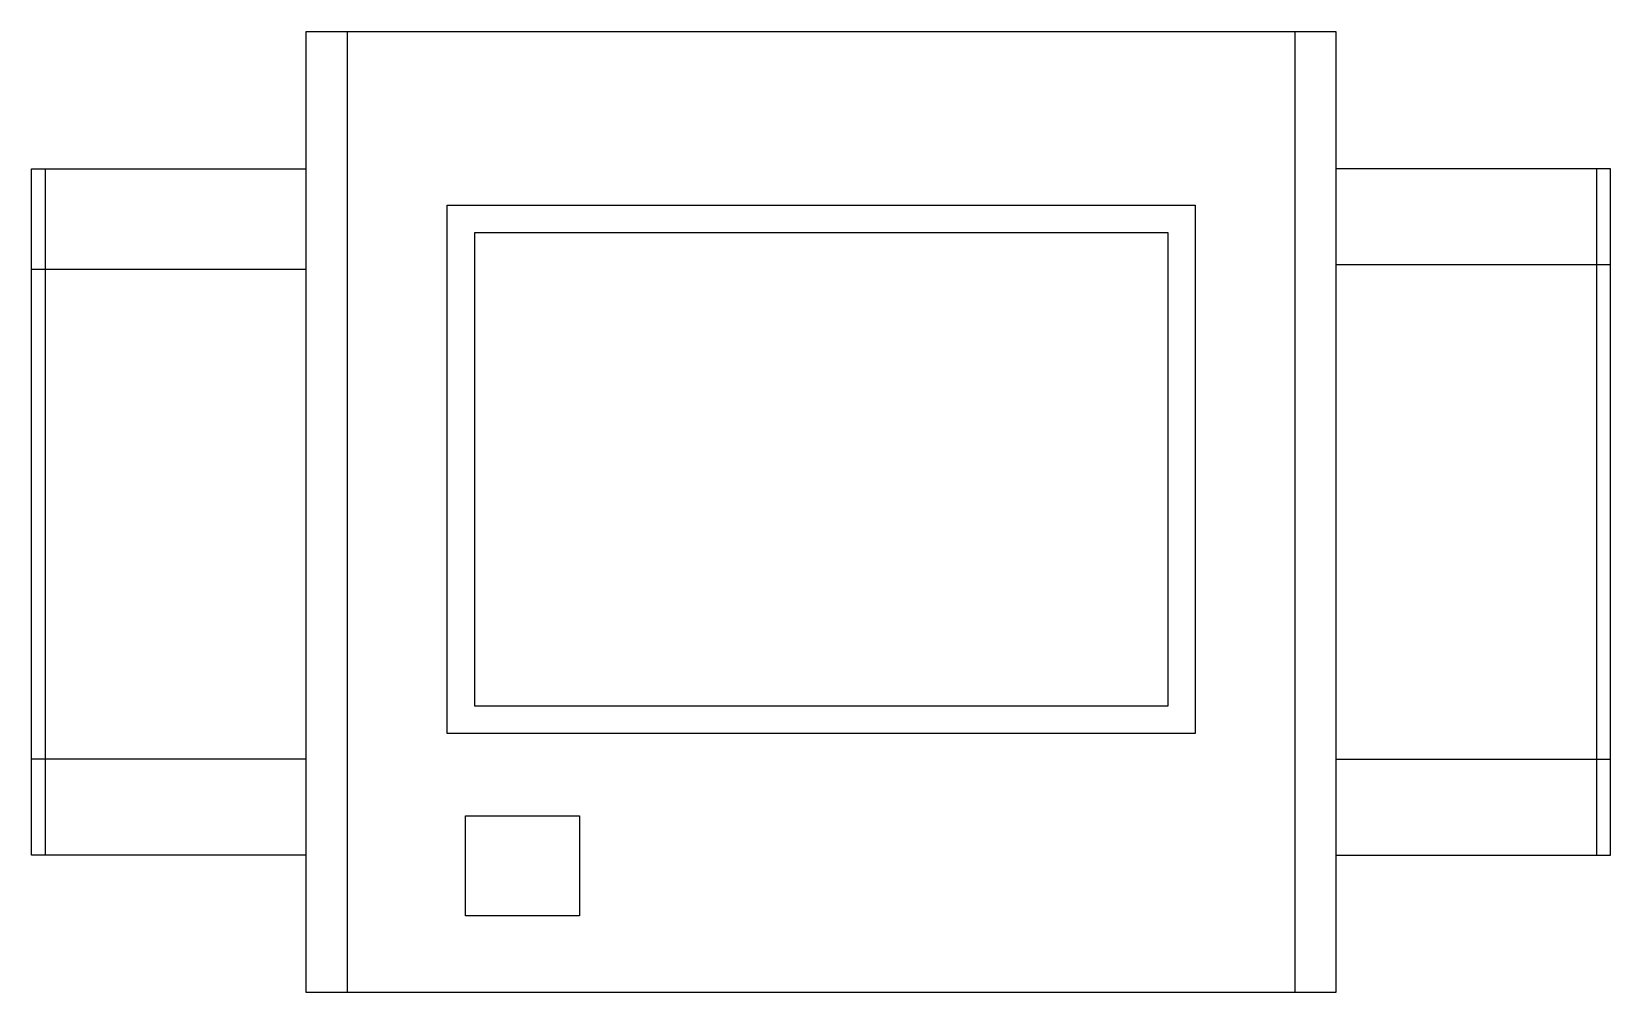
# Model space of a CAD drawing. Header units: millimetres. Extents: x 1427.56 to 1428.71, y 2713.81 to 2714.51.
import ezdxf

# ---------------------------------------------------------------- set-up
doc = ezdxf.new("R2010")
doc.units = ezdxf.units.MM
doc.header["$LTSCALE"] = 10
doc.layers.add('Equipam_diversos', color=1, linetype='Continuous')

msp = doc.modelspace()

# ---------------------------------------------------------------- linework, layer by layer
at = {"layer": 'Equipam_diversos'}
for p, q in [((1427.7612, 2714.5075), (1428.5112, 2714.5075)), ((1427.7612, 2713.8075), (1427.7612, 2714.5075)), ((1427.7912, 2713.8075), (1427.7912, 2714.5075)), ((1428.4812, 2714.5075), (1428.4812, 2713.8075)), ((1428.5112, 2714.5075), (1428.5112, 2713.8075)), ((1427.5612, 2713.9075), (1427.5612, 2714.4075)), ((1427.5612, 2714.4075), (1427.7612, 2714.4075)), ((1427.5712, 2713.9075), (1427.5712, 2714.4075)), ((1428.7112, 2714.4075), (1428.5112, 2714.4075)), ((1428.7012, 2713.9075), (1428.7012, 2714.4075)), ((1428.7112, 2713.9075), (1428.7112, 2714.4075)), ((1427.5612, 2714.3345), (1427.7612, 2714.3345)), ((1428.7112, 2714.3375), (1428.5112, 2714.3375)), ((1427.7612, 2713.9775), (1427.5612, 2713.9775)), ((1428.5112, 2713.9775), (1428.7112, 2713.9775)), ((1427.7612, 2713.9075), (1427.5612, 2713.9075)), ((1428.5112, 2713.9075), (1428.7112, 2713.9075)), ((1428.5112, 2713.8075), (1427.7612, 2713.8075))]:
    msp.add_line(p, q, dxfattribs=at)
for points in [[(1427.864, 2713.9961), (1427.864, 2714.3811), (1428.4087, 2714.3811), (1428.4087, 2713.9961)], [(1427.884, 2714.0161), (1427.884, 2714.3611), (1428.3887, 2714.3611), (1428.3887, 2714.0161)], [(1427.8773, 2713.8633), (1427.8773, 2713.9363), (1427.9603, 2713.9363), (1427.9603, 2713.8633)]]:
    msp.add_lwpolyline(points, close=True, dxfattribs=at)

doc.saveas('drawing.dxf')
